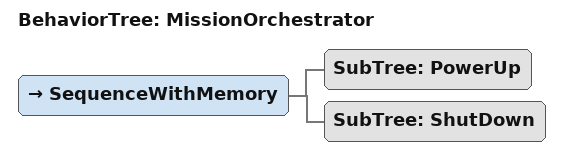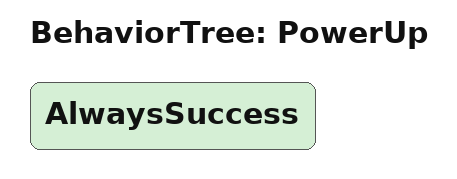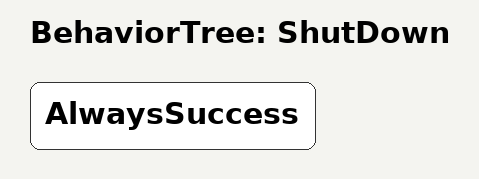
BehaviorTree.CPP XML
<?xml version="1.0" encoding="UTF-8"?>
<root BTCPP_format="4"
      main_tree_to_execute="MissionOrchestrator">
  <BehaviorTree ID="MissionOrchestrator">
    <SequenceWithMemory>
      <SubTree ID="PowerUp"/>
      <SubTree ID="ShutDown"/>
    </SequenceWithMemory>
  </BehaviorTree>

  <BehaviorTree ID="PowerUp">
    <AlwaysSuccess/>
  </BehaviorTree>

  <BehaviorTree ID="ShutDown">
    <AlwaysSuccess/>
  </BehaviorTree>

</root>
